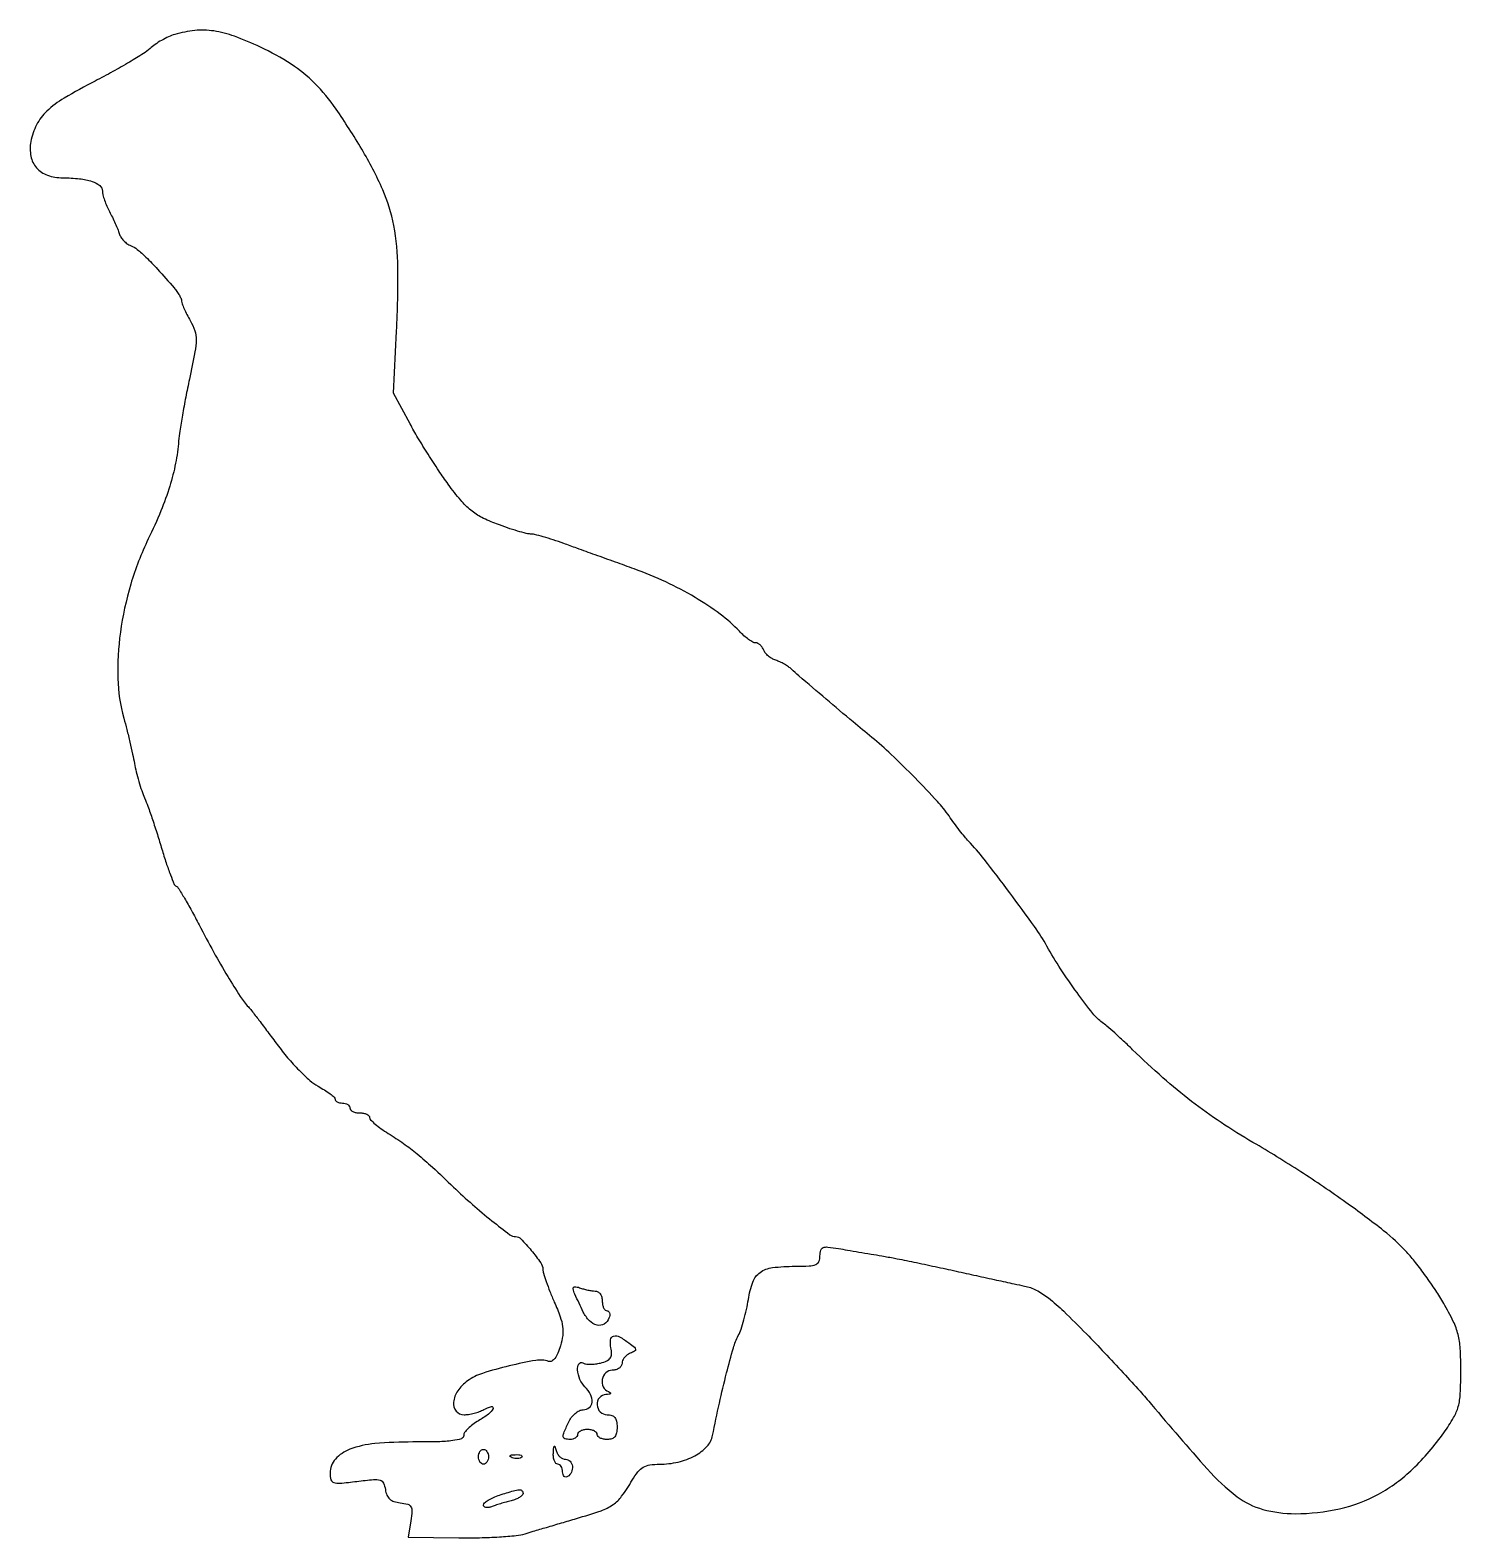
# Model space of a CAD drawing. Extents: x 0 to 290, y 0 to 305.
import ezdxf

# ---------------------------------------------------------------- set-up
doc = ezdxf.new("R2010")
doc.units = 0

msp = doc.modelspace()

# ---------------------------------------------------------------- linework, layer by layer
for points in [[(29.619302, 303.965577, 0.03445), (28.36193, 303.492598, 0.021629), (26.962264, 302.778241, 0.021686), (25.639289, 301.951508, 0.036659), (24.619302, 301.13478, -0.045852), (23.285185, 300.10613, -0.007353), (20.478795, 298.383657, -0.008079), (17.101111, 296.451434, -0.007009), (13.5, 294.533222, 0.014528), (7.276409, 291.096986, 0.055572), (3.741112, 288.439659, 0.085456), (1.697318, 285.721449, 0.072317), (0.531386, 282.315611, 0.093593), (0.534926, 279.356022, 0.134078), (1.680546, 277.010835, 0.129028), (3.900264, 275.514338, 0.083362), (6.972241, 274.986345, -0.024285), (10.386989, 274.807141, -0.055885), (12.898129, 274.26496, -0.087837), (14.45905, 273.413187, -0.227836), (15, 272.287661, 0.062957), (15.094389, 271.541002, 0.019941), (15.417583, 270.463365, 0.019558), (15.877429, 269.27905, 0.020559), (16.421561, 268.154292, -0.009871), (17.00657, 267.008179, -0.008037), (17.588792, 265.758973, -0.008135), (18.087889, 264.590882, -0.020933), (18.39888, 263.727319, 0.067232), (18.739775, 262.99957, 0.045805), (19.303679, 262.278777, 0.045765), (19.9902, 261.671891, 0.066606), (20.698621, 261.285409, -0.077875), (22.03383, 260.517646, -0.023441), (23.793714, 258.961124, -0.016278), (26.135448, 256.532641, -0.00511), (29.482927, 252.75, -0.023604), (30.0636, 252.012564, -0.025744), (30.55436, 251.244118, -0.026392), (30.902424, 250.548774, -0.103196), (31, 250.08104, 0.090733), (31.096289, 249.554793, 0.01319), (31.51014, 248.543155, 0.014567), (32.071715, 247.362049, 0.012017), (32.736648, 246.136144, -0.047338), (33.665874, 244.090708, -0.086489), (33.955708, 242.286286, -0.044467), (33.70003, 239.792275, -0.005205), (32.579465, 234.305104, 0.004893), (31.833654, 230.664627, 0.004881), (31.158618, 227.007409, 0.004785), (30.630855, 223.802128, 0.01914), (30.401961, 221.826502, -0.029721), (29.780086, 217.298751, -0.026021), (28.607477, 212.666831, -0.022964), (26.804229, 207.663196, -0.014523), (24.26935, 202, 0.040055), (20.724325, 192.855684, 0.038508), (18.625601, 183.142115, 0.040472), (18.111917, 173.796601, 0.061764), (19.319073, 165.774704, -0.006045), (19.932802, 163.473605, -0.004491), (20.556972, 160.918296, -0.004539), (21.102421, 158.496317, -0.010231), (21.461422, 156.649281, 0.017146), (21.817079, 154.945581, 0.01117), (22.338469, 153.00461, 0.011237), (22.932672, 151.131845, 0.020961), (23.510483, 149.649281, -0.016948), (24.181325, 147.968011, -0.004827), (25.108664, 145.313621, -0.004855), (26.098125, 142.294918, -0.005128), (27.010326, 139.311983, 0.008114), (27.877746, 136.534899, 0.012173), (28.732512, 134.143801, 0.007125), (29.517565, 132.189169, 0.200151), (29.89919, 131.811983, -0.159189), (30.330628, 131.448444, -0.004673), (31.580938, 129.38852, -0.008933), (33.002156, 126.896597, -0.00599), (34.541485, 124, 0.007095), (37.466218, 118.525694, 0.009069), (40.322266, 113.572148, 0.008987), (42.844572, 109.541139, 0.043757), (44.504574, 107.422236, -0.023197), (45.122461, 106.696974, -0.00193), (46.629088, 104.73707, -0.002573), (48.406102, 102.381831, -0.001983), (50.321338, 99.7947, 0.018258), (52.414534, 97.15158, 0.017428), (54.726491, 94.625525, 0.017673), (56.9226, 92.540624, 0.057585), (58.565003, 91.39506, -0.016267), (59.880881, 90.630186, -0.023253), (60.99097, 89.861641, -0.020532), (61.823129, 89.170461, -0.21226), (62, 88.772596, 0.186456), (62.113959, 88.477628, 0.089693), (62.440625, 88.22695, 0.069526), (62.925991, 88.057005, 0.049533), (63.5, 88, -0.064853), (64.073457, 87.925306, -0.082425), (64.559375, 87.70625, -0.098894), (64.884432, 87.381354, -0.148195), (65, 87, 0.191087), (65.151477, 86.618118, 0.088204), (65.5875, 86.29375, 0.068025), (66.234582, 86.073693, 0.048028), (67, 86, -0.043972), (67.765613, 85.932538, -0.063766), (68.4125, 85.730208, -0.08354), (68.850151, 85.432598, -0.20451), (69, 85.081559, 0.196709), (69.196721, 84.600879, 0.020685), (70.101562, 83.753671, 0.023127), (71.313588, 82.80345, 0.016529), (72.75, 81.850813, -0.015011), (75.850882, 79.807819, -0.018807), (78.59207, 77.723112, -0.014523), (81.664603, 75.045378, -0.004996), (85.956111, 71, 0.011439), (89.760027, 67.505719, 0.011588), (93.70372, 64.204535, 0.006315), (97.322418, 61.38943, 0.163563), (98.481027, 61, -0.204554), (99.572057, 60.534158, -0.017148), (101.661767, 58.196348, -0.018961), (103.571693, 55.721211, -0.156072), (104, 54.382491, 0.0752), (104.120022, 53.588985, 0.008958), (104.677646, 51.895818, 0.010526), (105.42353, 49.896747, 0.008462), (106.306879, 47.778513, -0.015204), (107.497934, 44.810402, -0.052846), (107.999867, 42.808072, -0.068209), (108.006658, 41.026695, -0.038489), (107.556879, 38.90954, -0.027664), (107.023931, 37.410486, -0.063874), (106.426352, 36.377541, -0.102329), (105.796577, 35.830955, -0.212459), (105.161763, 35.772286, 0.124463), (102.568462, 35.97728, 0.016724), (97.16494, 34.86948, 0.01923), (91.80886, 33.363399, 0.076702), (88.770209, 31.836375, 0.087742), (86.799983, 29.832716, 0.125469), (85.943712, 27.503722, 0.200976), (86.474948, 25.749055, 0.223657), (88.065741, 25, 0.039954), (88.997001, 25.074534, 0.023381), (90.09286, 25.304085, 0.023279), (91.174777, 25.638512, 0.03628), (92.065741, 26.035184, -0.060456), (93.616845, 26.637927, -0.63649), (93.938289, 26.246088, -0.121466), (93.004857, 25.111332, -0.030848), (90.993677, 23.79651, 0.030601), (89.847785, 23.048181, 0.037234), (88.879393, 22.20883, 0.040592), (88.197835, 21.401437, 0.156239), (88, 20.783775, -0.327342), (87.526543, 20.138083, -0.044925), (85.795197, 19.758891, -0.025993), (82.832162, 19.539685, -0.005778), (77.75, 19.487265, 0.022157), (70.061275, 19.155948, 0.06787), (64.985026, 18.005316, 0.120552), (62.07816, 16.023526, 0.185192), (61, 13.212436, 0.067409), (61.182283, 11.86651, 0.25558), (61.75289, 11.277673, 0.099556), (62.977441, 11.152068, 0.007014), (66.416713, 11.532861, -0.007929), (69.800593, 11.901253, -0.094411), (71.106208, 11.775945, -0.220518), (71.785436, 11.18257, -0.06963), (72.166713, 9.854817, 0.065609), (72.475589, 8.745806, 0.111388), (73.036265, 7.967909, 0.102762), (73.912347, 7.466755, 0.049978), (75.177486, 7.190575, -0.037062), (76.685351, 6.901919, -0.195735), (77.342159, 6.4028, -0.154178), (77.549991, 5.508925, -0.020847), (77.318213, 3.57349), (76.781454, 0.265831), (87.047859, 0.125007, 0.008775), (91.205154, 0.140944, 0.009812), (95.207038, 0.305138, 0.009202), (98.603478, 0.574129, 0.050318), (100.407132, 0.93597, -0.001831), (102.065977, 1.439814, -0.000479), (104.731972, 2.23613, -0.000486), (107.770198, 3.137245, -0.000498), (110.786814, 4.025494, 0.011259), (115.758765, 5.606533, 0.067847), (118.174447, 6.821131, 0.085473), (119.922254, 8.522378, 0.023352), (122.044598, 11.75, -0.032752), (123.210682, 13.452801, -0.093846), (124.286357, 14.391905, -0.096762), (125.610953, 14.856963, -0.036197), (127.584172, 15, 0.05688), (131.356701, 15.430557, 0.067473), (134.708441, 16.699886, 0.078925), (137.162703, 18.582264, 0.143052), (138.310197, 20.81458, -0.006924), (139.662013, 27.332954, -0.008269), (141.122121, 33.434824, -0.00748), (142.510796, 38.524287, -0.04902), (143.489473, 40.979643, 0.037391), (144.045131, 42.28478, 0.014187), (144.629456, 44.177867, 0.013958), (145.15081, 46.280072, 0.016585), (145.520928, 48.29099, -0.049814), (146.415525, 51.818124, -0.152068), (147.892621, 53.762099, -0.125908), (150.402418, 54.731832, -0.029561), (154.934259, 55, 0.010949), (157.846332, 55.063779, 0.087919), (159.149625, 55.354102, 0.198753), (159.776709, 55.98315, 0.098174), (160, 57.109406, -0.065742), (160.149327, 58.240204, -0.237803), (160.619042, 58.76558, -0.122445), (161.571785, 58.890783, -0.013759), (163.75, 58.582654, 0.000061), (165.540511, 58.279132, 0.000028), (167.867188, 57.885148, 0.000028), (170.311698, 57.471494, 0.000039), (172.5, 57.101496, -0.006681), (175.085927, 56.628855, -0.002062), (178.96875, 55.848783, -0.002062), (183.304737, 54.940398, -0.002264), (187.5, 54.023534, 0.000681), (191.610267, 53.111607, 0.000698), (195.691067, 52.218019, 0.000675), (199.235845, 51.452001, 0.00293), (201.34193, 51.01275, -0.070913), (203.690562, 50.178395, -0.044037), (206.15607, 48.594768, -0.02758), (209.25526, 45.908668, -0.007519), (213.84193, 41.332068, -0.003543), (217.486663, 37.530762, -0.003019), (221.278567, 33.470623, -0.003042), (224.684106, 29.734401, -0.008607), (227, 27.071588, 0.006669), (238.253522, 14.030539, 0.048933), (244.287318, 8.435141, 0.096554), (249.494906, 5.871763, 0.066324), (256.037963, 5, 0.055717), (265.008826, 6.002764, 0.069143), (272.859841, 8.964212, 0.066877), (279.801469, 14.050221, 0.047885), (286.076272, 21.362067, 0.020928), (288.036432, 24.408971, 0.065714), (288.978795, 26.646713, 0.055178), (289.392066, 29.255693, 0.011714), (289.5, 33.862067, 0.013639), (289.376775, 38.378532, 0.048579), (288.940241, 41.235296, 0.051767), (287.975464, 43.860727, 0.016989), (286.036323, 47.5, 0.015294), (284.417962, 50.1153, 0.010143), (282.410204, 53.018757, 0.010213), (280.343468, 55.761748, 0.019527), (278.555977, 57.861727, 0.039493), (273.903487, 62.175284, 0.012185), (266.254515, 67.921579, 0.011806), (257.133747, 74.112294, 0.010943), (247.5, 80.029711, -0.014919), (241.036511, 84.070954, -0.016976), (235.105113, 88.328381, -0.016343), (229.28938, 93.120412, -0.012097), (223.169234, 98.777133, 0.004658), (221.355476, 100.504289, 0.004996), (219.55132, 102.157075, 0.004744), (217.97439, 103.546188, 0.023443), (217.043761, 104.277133, -0.070539), (215.131968, 106.093327, -0.01071), (211.941068, 110.301452, -0.012643), (208.626956, 115.124207, -0.016494), (205.856975, 119.705647, 0.027467), (203.353427, 123.648424, 0.005242), (198.34156, 130.505879, 0.005369), (193.178278, 137.26465, 0.025383), (189.98649, 140.949238, -0.02015), (189.243724, 141.788775, -0.006531), (188.212609, 143.087703, -0.006499), (187.102921, 144.56298, -0.007262), (186.073103, 146.01351, 0.035642), (183.714367, 148.96576, 0.007725), (179.210934, 153.696282, 0.008517), (174.375832, 158.455634, 0.018749), (170.488261, 161.885819, -0.003347), (166.693209, 165.031912, -0.001151), (161.242215, 169.634127, -0.000596), (155.731735, 174.319641, -0.014634), (154.24408, 175.664756, 0.039521), (153.626311, 176.169851, 0.021608), (152.798463, 176.692541, 0.021411), (151.906328, 177.153774, 0.031763), (151.086461, 177.472558, -0.053938), (150.31736, 177.811509, -0.043787), (149.578594, 178.328276, -0.045417), (148.976726, 178.934107, -0.081414), (148.623766, 179.538067, 0.05958), (148.328864, 180.097092, 0.059654), (147.910567, 180.570557, 0.065433), (147.437993, 180.892019, 0.117197), (146.983636, 181, -0.12867), (146.429024, 181.145127, -0.02697), (145.574586, 181.687741, -0.02662), (144.624549, 182.444988, -0.022454), (143.702251, 183.341247, 0.043518), (139.837436, 186.79298, 0.026604), (134.749437, 190.19101, 0.024751), (128.837717, 193.314958, 0.022605), (122.466975, 195.944405, -0.000023), (118.646355, 197.322965, -0.000019), (114.580842, 198.790276, -0.000019), (110.85594, 200.13498, -0.000052), (108.212487, 201.089705, 0.007878), (106.083582, 201.821134, 0.00948), (104.059595, 202.438851, 0.008331), (102.342501, 202.89673, 0.061059), (101.5, 203, -0.063705), (100.653597, 203.10828, -0.008366), (98.903784, 203.594831, -0.009608), (96.839501, 204.249607, -0.007913), (94.662846, 205.024956, -0.028644), (91.663148, 206.347646, -0.053664), (89.447502, 207.798608, -0.046712), (87.401819, 209.823828, -0.016915), (84.882961, 213.04771, -0.01026), (82.966968, 215.795531, -0.006261), (80.81312, 219.112908, -0.006273), (78.760396, 222.45507, -0.011058), (77.161558, 225.272754), (73.807861, 231.5), (74.432118, 244, 0.014201), (74.708362, 256.846725, 0.045497), (73.872608, 265.362247, 0.056175), (71.630805, 272.58392, 0.03121), (67.403664, 280.790905, 0.016356), (62.204973, 288.888441, 0.044698), (57.863789, 294.118631, 0.053594), (53.148343, 297.944266, 0.033263), (46.914458, 301.414936, 0.022811), (41.669785, 303.606973, 0.051007), (37.486615, 304.667752, 0.060997), (33.669, 304.761605, 0.048452)], [(114.581787, 50, -0.139749), (115.122606, 49.845831, -0.099977), (115.5834, 49.4125, -0.085333), (115.893717, 48.764409, -0.069187), (116, 48, 0.046464), (116.07129, 47.234506, 0.06642), (116.284531, 46.5875, 0.086521), (116.598609, 46.150917, 0.196096), (116.968615, 46, -0.184534), (117.289193, 45.877514, -0.147206), (117.483616, 45.559375, -0.100118), (117.511135, 45.074366, -0.055937), (117.361626, 44.5, -0.167061), (116.380176, 43.328785, -0.197529), (114.961556, 43.111157, -0.140573), (113.414173, 43.991246, -0.08107), (112.172746, 45.757802, -0.003527), (110.472923, 49.333861, -0.07071), (110.122256, 50.485886, -0.460162), (110.437133, 50.853524, -0.09186), (111.408179, 50.673609, 0.022684), (112.183982, 50.415614, 0.016636), (113.064527, 50.197873, 0.016878), (113.91359, 50.047403, 0.035426)], [(121.403497, 39.495714, -0.013551), (122.496371, 38.620993, -0.189425), (122.731033, 38.185574, -0.308065), (122.547739, 37.831588, -0.032242), (121.653497, 37.420529, 0.067647), (121.021333, 37.073947, 0.0626), (120.485715, 36.563212, 0.066652), (120.122977, 35.972937, 0.104862), (120, 35.393011, -0.14217), (119.845839, 34.8618, -0.09971), (119.4125, 34.409197, -0.0845), (118.764468, 34.104293, -0.067898), (118, 34, 0.193861), (116.701792, 33.477, 0.159749), (115.996597, 32.148604, 0.156308), (116.20771, 30.638467, 0.186691), (117.25, 29.662281, -0.051902), (117.648042, 29.45138, -0.449116), (117.672067, 29.275306, -0.185333), (117.416573, 29.137165, -0.021021), (116.75, 29.078947, 0.208406), (115.429736, 28.431368, 0.193634), (114.952019, 26.996158, 0.184425), (115.595843, 25.577252, 0.197531), (117, 25, -0.07578), (117.935258, 24.857434, -0.149477), (118.55, 24.4375, -0.124434), (118.893532, 23.682766, -0.044917), (119, 22.5, -0.044917), (118.893532, 21.317234, -0.124434), (118.55, 20.5625, -0.149477), (117.935258, 20.142566, -0.07578), (117, 20, -0.048028), (116.234582, 20.073693, -0.068025), (115.5875, 20.29375, -0.088204), (115.151477, 20.618118, -0.191087), (115, 21, 0.191087), (114.848523, 21.381882, 0.088204), (114.4125, 21.70625, 0.068025), (113.765418, 21.926307, 0.048028), (113, 22, 0.048028), (112.234582, 21.926307, 0.068025), (111.5875, 21.70625, 0.088204), (111.151477, 21.381882, 0.191087), (111, 21, -0.148195), (110.884432, 20.618646, -0.098894), (110.559375, 20.29375, -0.082425), (110.073457, 20.074694, -0.064853), (109.5, 20, -0.054344), (108.444009, 20.115113, -0.324642), (108.097581, 20.505492, -0.124228), (108.215542, 21.290309, -0.007787), (109.160515, 23.452947, -0.055026), (109.741086, 24.427071, -0.054921), (110.520477, 25.251803, -0.060174), (111.37124, 25.813731, -0.116401), (112.160515, 26, 0.177113), (113.378587, 26.445446, 0.201832), (113.939116, 27.545372, 0.136966), (113.626716, 29.092466, 0.07864), (112.5, 30.642857, -0.099058), (111.499581, 32.143731, -0.074842), (111.025554, 34.071991, -0.156513), (111.293083, 35.274788, -0.421322), (112.056835, 35.464874, 0.104399), (112.635952, 35.256409, 0.033489), (113.552561, 35.191651, 0.031746), (114.610454, 35.255084, 0.030645), (115.6646, 35.451956, 0.041577), (116.949432, 35.890623, 0.142559), (117.619819, 36.449949, 0.149304), (117.868177, 37.264811, 0.047111), (117.746437, 38.546099, -0.076281), (117.687036, 40.167577, -0.309635), (118.30198, 40.874118, -0.191369), (119.509185, 40.723518, -0.036416)], [(108.573324, 16, -0.207036), (109.493817, 15.60178, -0.159554), (109.962594, 14.600191, -0.13653), (109.779613, 13.390074, -0.150053), (109, 12.5, -0.139169), (108.620352, 12.392057, -0.191142), (108.29375, 12.521475, -0.138808), (108.073267, 12.889346, -0.066118), (108, 13.440983, 0.062283), (107.925455, 14.037096, 0.080552), (107.70625, 14.542039, 0.097988), (107.381379, 14.879982, 0.153634), (107, 15, -0.216384), (106.626691, 15.169492, -0.086223), (106.327825, 15.660937, -0.06407), (106.144838, 16.388503, -0.042511), (106.116001, 17.25, -0.005718), (106.187999, 18.392295, -0.197309), (106.306344, 18.62878, -0.541772), (106.449367, 18.5883, -0.01159), (106.689326, 17.75, 0.071619), (106.971018, 17.081133, 0.07028), (107.431396, 16.514063, 0.075733), (107.993792, 16.131478, 0.112012)], [(93, 16.5, -0.064853), (92.925306, 15.926543, -0.082425), (92.70625, 15.440625, -0.098894), (92.381354, 15.115568, -0.148195), (92, 15, -0.148195), (91.618646, 15.115568, -0.098894), (91.29375, 15.440625, -0.082425), (91.074694, 15.926543, -0.064853), (91, 16.5, -0.064853), (91.074694, 17.073457, -0.082425), (91.29375, 17.559375, -0.098894), (91.618646, 17.884432, -0.148195), (92, 18, -0.148195), (92.381354, 17.884432, -0.098894), (92.70625, 17.559375, -0.082425), (92.925306, 17.073457, -0.064853)], [(99.729167, 16.395833, -0.126455), (99.402231, 16.202593, -0.060344), (98.916927, 16.123424, -0.05415), (98.359369, 16.160852, -0.051402), (97.8125, 16.316886, -0.054073), (97.395823, 16.538436, -0.470617), (97.37858, 16.720685, -0.168741), (97.670344, 16.862007, -0.018894), (98.416667, 16.921053, -0.028489), (99.112848, 16.910055, -0.077125), (99.592839, 16.799335, -0.208169), (99.77538, 16.614691, -0.296942)], [(100, 9.108408, -0.203903), (99.836465, 8.724069, -0.052603), (99.292915, 8.301254, -0.044801), (98.514518, 7.909323, -0.032763), (97.592901, 7.612673, 0.006968), (96.55473, 7.336673, 0.005302), (95.424972, 7.006441, 0.005362), (94.372073, 6.674143, 0.012494), (93.592901, 6.397276, -0.051961), (92.982761, 6.23328, -0.094197), (92.467915, 6.248262, -0.143224), (92.130404, 6.433279, -0.198767), (92, 6.748351, -0.219553), (92.201863, 7.185904, -0.038407), (92.954688, 7.734251, -0.035448), (94.005273, 8.283712, -0.025154), (95.25, 8.753252, -0.004939), (98.067566, 9.626504, -0.054061), (99.231694, 9.841526, -0.213722), (99.771409, 9.646666, -0.203546)]]:
    msp.add_lwpolyline(points, format="xyb", close=True)

doc.saveas('drawing.dxf')
